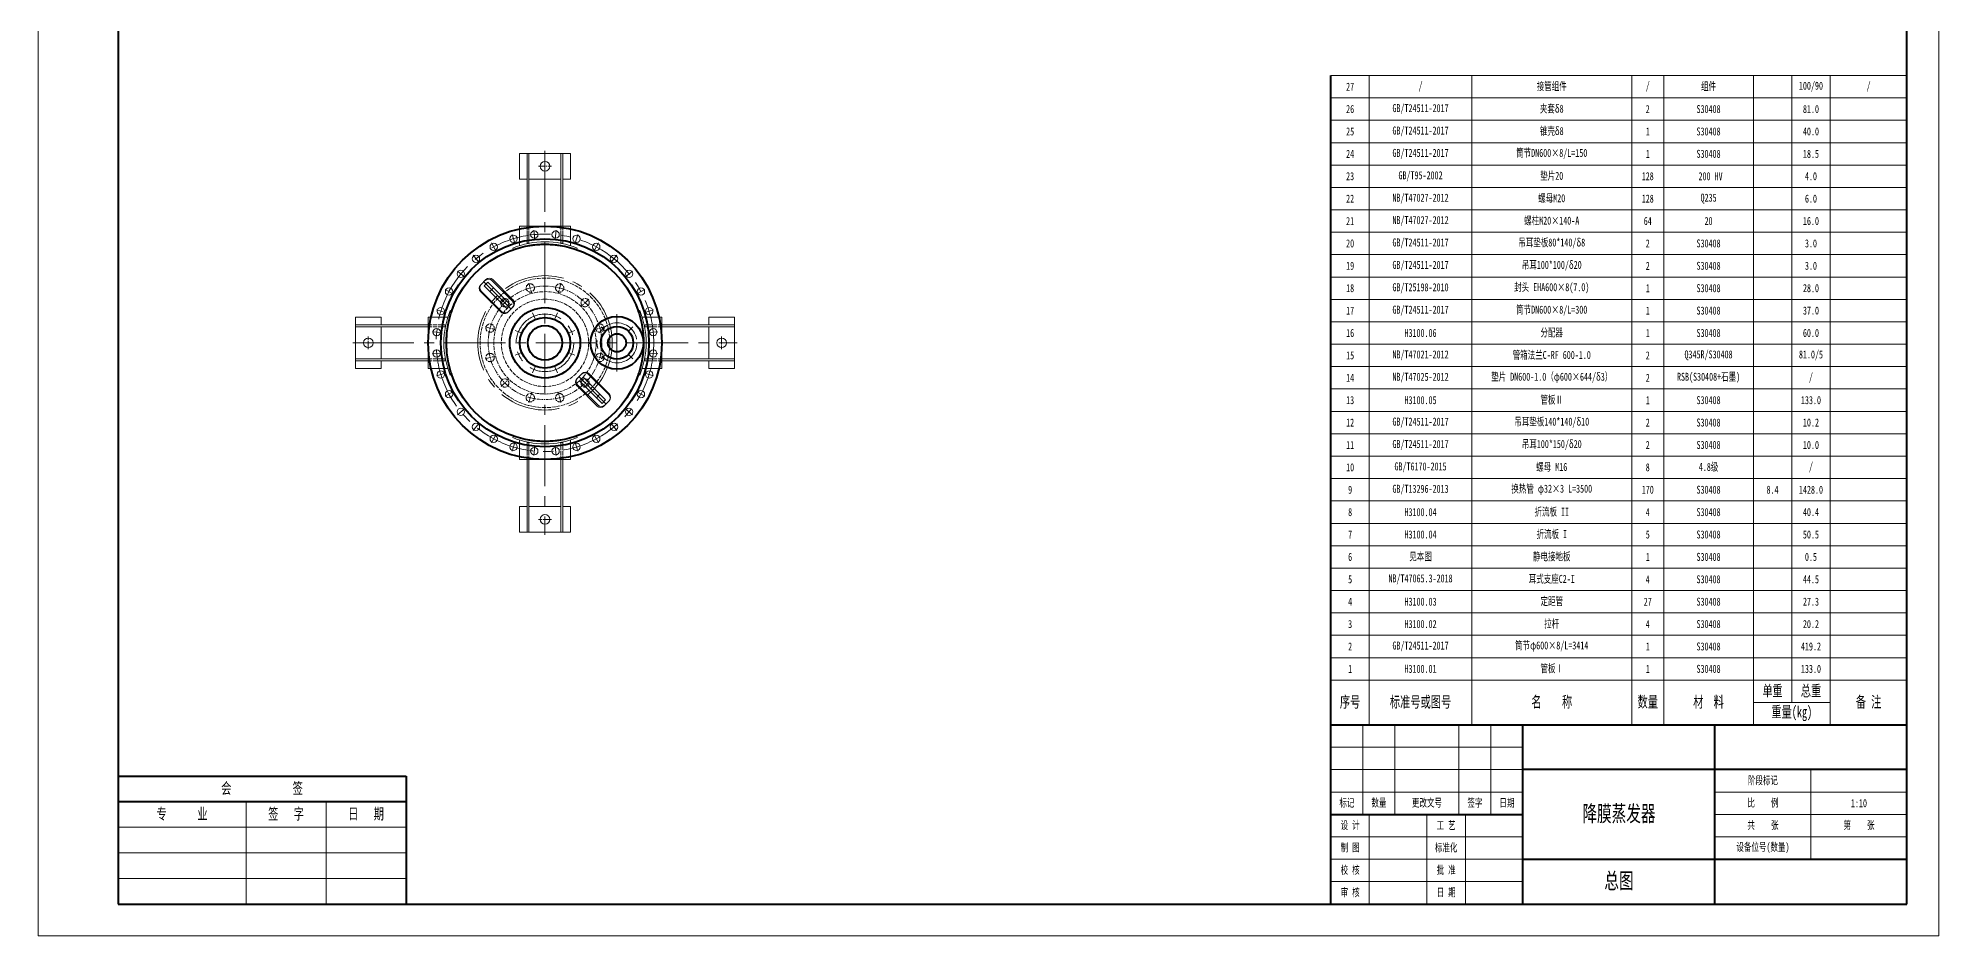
# Model space of a CAD drawing. Header units: millimetres. Extents: x 18786 to 26278, y -7394 to 15571.
# Drawn here: x 18786 to 19380, y -7394 to -7113 of the extents above; entities that cross this region are included whole.
import ezdxf

# ---------------------------------------------------------------- set-up
doc = ezdxf.new("R2010")
doc.units = ezdxf.units.MM
doc.linetypes.add('ACAD_ISO02W100', pattern=[15, 12, -3])
doc.linetypes.add('CENTER2', pattern=[28.575, 19.05, -3.175, 3.175, -3.175])
for name, color, linetype, lineweight in [('中心线', 1, 'CENTER2', 13), ('文字', 6, 'Continuous', 13), ('粗实线', 7, 'Continuous', 40), ('细实线', 3, 'Continuous', 13), ('虚线', 8, 'ACAD_ISO02W100', 13), ('辅助线', 4, 'Continuous', 13)]:
    doc.layers.add(name, color=color, linetype=linetype, lineweight=lineweight)
doc.styles.add('样式1', font='', dxfattribs={"width": 0.67})
doc.styles.get('样式1').set_extended_font_data('NSimSun')

# ---------------------------------------------------------------- blocks, each defined once
blk = doc.blocks.new('耳座C2-1')
at = {"layer": '中心线'}
blk.add_line((20, -242), (-20, -242), dxfattribs=at)
at = {"layer": '细实线'}
for p, q in [((-100.7, 14), (-98.4, 19.5)), ((-80, -54.7), (-80, 6.4)), ((80, -54.7), (80, 6.4)), ((98.4, 19.5), (100.7, 14)), ((80, -54.7), (-80, -54.7)), ((-56, -282), (-56, -54.7)), ((-50, -282), (-50, -54.7)), ((50, -282), (50, -54.7)), ((56, -282), (56, -54.7)), ((-80, -282), (-80, -202)), ((-56, -202), (-80, -202)), ((50, -202), (-50, -202)), ((80, -202), (56, -202)), ((80, -282), (80, -202)), ((80, -282), (-80, -282))]:
    blk.add_line(p, q, dxfattribs=at)
blk.add_circle((0, -242), 15, dxfattribs=at)
for radius in [264, 258]:
    blk.add_arc((0, 258), radius, 247.56971, 292.43029, dxfattribs=at)
at = {"layer": '虚线'}
for p, q in [((-56, -54.7), (-56, -2)), ((-50, -2), (-56, -2)), ((-50, -54.7), (-50, -2)), ((50, -54.7), (50, -2)), ((50, -2), (56, -2)), ((56, -54.7), (56, -2))]:
    blk.add_line(p, q, dxfattribs=at)
blk = doc.blocks.new('WN50-2')
at = {"layer": '中心线'}
for p, q in [((-4.82, 4.82), (-6.23, 6.23)), ((4.82, 4.82), (6.23, 6.23)), ((-4.82, -4.82), (-6.23, -6.23)), ((4.82, -4.82), (6.23, -6.23))]:
    blk.add_line(p, q, dxfattribs=at)
blk.add_circle((0, 0), 7.81, dxfattribs=at)
at = {"layer": '粗实线'}
for radius in [10.31, 6.37, 3.56]:
    blk.add_circle((0, 0), radius, dxfattribs=at)
blk = doc.blocks.new('1')
at = {"layer": '中心线'}
blk.add_line((5.13, -5.13), (-5.13, 5.13), dxfattribs=at)
at = {"layer": '细实线'}
for p, q in [((-6.13, 4.48), (-4.07, 6.53)), ((-6.13, 1.83), (1.83, -6.13)), ((-5.8, 2.16), (2.16, -5.8)), ((-5.13, 3.71), (-3.71, 5.13)), ((3.71, -5.13), (-5.13, 3.71)), ((5.13, -3.71), (-3.71, 5.13)), ((-1.63, 6.32), (6.32, -1.63)), ((-1.42, 6.53), (6.53, -1.42)), ((3.71, -5.13), (5.13, -3.71)), ((4.48, -6.13), (6.53, -4.07))]:
    blk.add_line(p, q, dxfattribs=at)
for centre, start, end in [((-4.8, 3.15), 135, 225), ((-4.47, 3.48), 135, 225), ((-2.96, 4.99), 45, 135), ((-2.75, 5.21), 45, 135), ((3.15, -4.8), 225, 315), ((3.48, -4.47), 225, 315), ((4.99, -2.96), 315, 45), ((5.21, -2.75), 315, 45)]:
    blk.add_arc(centre, 1.88, start, end, dxfattribs=at)
at = {"layer": '虚线'}
for p, q in [((-2.92, 1.5), (-1.5, 2.92)), ((1.5, -2.92), (2.92, -1.5))]:
    blk.add_line(p, q, dxfattribs=at)
blk = doc.blocks.new('WN250-2')
at = {"layer": '中心线'}
for p, q in [((-50, 186.4), (-41.9, 156.5)), ((50, 186.4), (41.9, 156.5)), ((-136.5, 136.5), (-114.6, 114.6)), ((136.5, 136.5), (114.6, 114.6)), ((-186.4, 50), (-156.5, 41.9)), ((186.4, 50), (156.5, 41.9)), ((-186.4, -50), (-156.5, -41.9)), ((186.4, -50), (156.5, -41.9)), ((-136.5, -136.5), (-114.6, -114.6)), ((136.5, -136.5), (114.6, -114.6)), ((-50, -186.4), (-41.9, -156.5)), ((50, -186.4), (41.9, -156.5))]:
    blk.add_line(p, q, dxfattribs=at)
blk.add_circle((0, 0), 177.5, dxfattribs=at)
at = {"layer": '虚线'}
for centre, radius in [((0, 0), 202.5), ((-45.9, 171.5), 13), ((45.9, 171.5), 13), ((0, 0), 160), ((-125.5, 125.5), 13), ((0, 0), 136.5), ((125.5, 125.5), 13), ((-171.5, 45.9), 13), ((171.5, 45.9), 13), ((-171.5, -45.9), 13), ((171.5, -45.9), 13), ((-125.5, -125.5), 13), ((125.5, -125.5), 13), ((-45.9, -171.5), 13), ((45.9, -171.5), 13)]:
    blk.add_circle(centre, radius, dxfattribs=at)

msp = doc.modelspace()

# ---------------------------------------------------------------- linework, layer by layer
at = {"layer": '中心线'}
for p, q in [((18944.5691, -7148.5595), (18944.5691, -7268.5595)), ((18934.2931, -7174.6838), (18935.1059, -7177.3632)), ((18941.0993, -7173.33), (18941.3738, -7176.1165)), ((18948.0389, -7173.33), (18947.7645, -7176.1165)), ((18954.8452, -7174.6838), (18954.0324, -7177.3632)), ((18922.1116, -7181.1949), (18923.8879, -7183.3594)), ((18927.8817, -7177.3395), (18929.2016, -7179.8089)), ((18961.2566, -7177.3395), (18959.9367, -7179.8089)), ((18967.0267, -7181.1949), (18965.2504, -7183.3594)), ((18917.2046, -7186.102), (18919.369, -7187.8783)), ((18971.9337, -7186.102), (18969.7693, -7187.8783)), ((18913.3491, -7191.8721), (18915.8185, -7193.192)), ((18975.7891, -7191.8721), (18973.3198, -7193.192)), ((18910.6934, -7198.2834), (18913.3729, -7199.0962)), ((18941.5536, -7201.2793), (18940.6964, -7199.2098)), ((18947.5847, -7201.2793), (18948.4419, -7199.2098)), ((18978.4448, -7198.2834), (18975.7654, -7199.0962)), ((18909.3396, -7205.0897), (18912.1261, -7205.3641)), ((18937.289, -7205.544), (18935.2195, -7204.6867)), ((18951.8493, -7205.544), (18953.9188, -7204.6867)), ((18967.0691, -7199.5595), (18967.0691, -7217.5595)), ((18979.7987, -7205.0897), (18977.0122, -7205.3641)), ((18884.5691, -7208.5595), (19004.5691, -7208.5595)), ((18909.3396, -7212.0293), (18912.1261, -7211.7549)), ((18937.289, -7211.575), (18935.2195, -7212.4323)), ((18941.5536, -7215.8397), (18940.6964, -7217.9092)), ((18947.5847, -7215.8397), (18948.4419, -7217.9092)), ((18951.8493, -7211.575), (18953.9188, -7212.4323)), ((18979.7987, -7212.0293), (18977.0122, -7211.7549)), ((18910.6934, -7218.8356), (18913.3729, -7218.0228)), ((18978.4448, -7218.8356), (18975.7654, -7218.0228)), ((18913.3491, -7225.2469), (18915.8185, -7223.927)), ((18975.7891, -7225.2469), (18973.3198, -7223.927)), ((18917.2046, -7231.017), (18919.369, -7229.2407)), ((18922.1116, -7235.9241), (18923.8879, -7233.7596)), ((18967.0267, -7235.9241), (18965.2504, -7233.7596)), ((18971.9337, -7231.017), (18969.7693, -7229.2407)), ((18927.8817, -7239.7795), (18929.2016, -7237.3101)), ((18934.2931, -7242.4352), (18935.1059, -7239.7558)), ((18954.8452, -7242.4352), (18954.0324, -7239.7558)), ((18961.2566, -7239.7795), (18959.9367, -7237.3101)), ((18941.0993, -7243.789), (18941.3738, -7241.0025)), ((18948.0389, -7243.789), (18947.7645, -7241.0025))]:
    msp.add_line(p, q, dxfattribs=at)
for radius in [34, 21, 9]:
    msp.add_circle((18944.5691, -7208.5595), radius, dxfattribs=at)
at = {"layer": '粗实线'}
for p, q in [((18811.156, -6563.9873), (18811.156, -7383.9873)), ((19370.156, -7383.9873), (19370.156, -6563.9873)), ((19190.156, -7327.9873), (19190.156, -7124.9873)), ((19190.156, -7383.9873), (19190.156, -7327.9873)), ((19190.156, -7327.9873), (19370.156, -7327.9873)), ((19250.156, -7383.9873), (19250.156, -7327.9873)), ((19310.156, -7383.9873), (19310.156, -7327.9873)), ((18811.156, -7343.9873), (18901.156, -7343.9873)), ((18901.156, -7343.9873), (18901.156, -7383.9873)), ((19370.156, -7341.9873), (19250.156, -7341.9873)), ((18811.156, -7351.9873), (18901.156, -7351.9873)), ((19190.156, -7355.9873), (19250.156, -7355.9873)), ((19250.156, -7369.9873), (19370.156, -7369.9873)), ((18811.156, -7383.9873), (19370.156, -7383.9873))]:
    msp.add_line(p, q, dxfattribs=at)
for radius in [36.5, 32.5, 30.8, 11, 7.9, 5.4]:
    msp.add_circle((18944.5691, -7208.5595), radius, dxfattribs=at)
at = {"layer": '细实线'}
for centre in [(18934.6995, -7176.0235), (18941.2366, -7174.7232), (18947.9017, -7174.7232), (18954.4388, -7176.0235), (18922.9998, -7182.2771), (18928.5416, -7178.5742), (18960.5966, -7178.5742), (18966.1385, -7182.2771), (18918.2868, -7186.9901), (18970.8515, -7186.9901), (18914.5838, -7192.532), (18974.5545, -7192.532), (18912.0332, -7198.6898), (18977.1051, -7198.6898), (18910.7329, -7205.2269), (18978.4054, -7205.2269), (18910.7329, -7211.8921), (18978.4054, -7211.8921), (18912.0332, -7218.4292), (18977.1051, -7218.4292), (18914.5838, -7224.587), (18918.2868, -7230.1289), (18970.8515, -7230.1289), (18974.5545, -7224.587), (18922.9998, -7234.8419), (18966.1385, -7234.8419), (18928.5416, -7238.5448), (18934.6995, -7241.0955), (18954.4388, -7241.0955), (18960.5966, -7238.5448), (18941.2366, -7242.3958), (18947.9017, -7242.3958)]:
    msp.add_circle(centre, 1.15, dxfattribs=at)
at = {"layer": '辅助线'}
for p, q in [((18786.156, -6553.9873), (18786.156, -7393.9873)), ((19380.156, -6553.9873), (19380.156, -7393.9873)), ((19190.156, -7124.9873), (19370.156, -7124.9873)), ((19202.156, -7327.9873), (19202.156, -7124.9873)), ((19234.156, -7327.9873), (19234.156, -7124.9873)), ((19284.156, -7327.9873), (19284.156, -7124.9873)), ((19294.156, -7327.9873), (19294.156, -7124.9873)), ((19322.156, -7327.9873), (19322.156, -7124.9873)), ((19334.156, -7320.9873), (19334.156, -7124.9873)), ((19346.156, -7327.9873), (19346.156, -7124.9873)), ((19190.156, -7131.9873), (19370.156, -7131.9873)), ((19190.156, -7138.9873), (19370.156, -7138.9873)), ((19190.156, -7145.9873), (19370.156, -7145.9873)), ((19190.156, -7152.9873), (19370.156, -7152.9873)), ((19190.156, -7159.9873), (19370.156, -7159.9873)), ((19190.156, -7166.9873), (19370.156, -7166.9873)), ((19190.156, -7173.9873), (19370.156, -7173.9873)), ((19190.156, -7180.9873), (19370.156, -7180.9873)), ((19190.156, -7187.9873), (19370.156, -7187.9873)), ((19190.156, -7194.9873), (19370.156, -7194.9873)), ((19190.156, -7201.9873), (19370.156, -7201.9873)), ((19190.156, -7208.9873), (19370.156, -7208.9873)), ((19190.156, -7215.9873), (19370.156, -7215.9873)), ((19190.156, -7222.9873), (19370.156, -7222.9873)), ((19190.156, -7229.9873), (19370.156, -7229.9873)), ((19190.156, -7236.9873), (19370.156, -7236.9873)), ((19190.156, -7243.9873), (19370.156, -7243.9873)), ((19190.156, -7250.9873), (19370.156, -7250.9873)), ((19190.156, -7257.9873), (19370.156, -7257.9873)), ((19190.156, -7264.9873), (19370.156, -7264.9873)), ((19190.156, -7271.9873), (19370.156, -7271.9873)), ((19190.156, -7278.9873), (19370.156, -7278.9873)), ((19190.156, -7285.9873), (19370.156, -7285.9873)), ((19190.156, -7292.9873), (19370.156, -7292.9873)), ((19190.156, -7299.9873), (19370.156, -7299.9873)), ((19190.156, -7306.9873), (19370.156, -7306.9873)), ((19190.156, -7313.9873), (19370.156, -7313.9873)), ((19322.156, -7320.9873), (19346.156, -7320.9873)), ((19200.156, -7355.9873), (19200.156, -7327.9873)), ((19210.156, -7355.9873), (19210.156, -7327.9873)), ((19230.156, -7355.9873), (19230.156, -7327.9873)), ((19240.156, -7355.9873), (19240.156, -7327.9873)), ((19190.156, -7334.9873), (19250.156, -7334.9873)), ((19250.156, -7341.9873), (19190.156, -7341.9873)), ((19340.156, -7341.9873), (19340.156, -7369.9873)), ((18851.156, -7351.9873), (18851.156, -7383.9873)), ((18876.156, -7351.9873), (18876.156, -7383.9873)), ((19190.156, -7348.9873), (19250.156, -7348.9873)), ((19310.156, -7348.9873), (19370.156, -7348.9873)), ((19202.156, -7355.9873), (19202.156, -7383.9873)), ((19220.156, -7355.9873), (19220.156, -7383.9873)), ((19232.156, -7355.9873), (19232.156, -7383.9873)), ((19310.156, -7355.9873), (19370.156, -7355.9873)), ((18811.156, -7359.9873), (18901.156, -7359.9873)), ((19190.156, -7362.9873), (19250.156, -7362.9873)), ((19310.156, -7362.9873), (19370.156, -7362.9873)), ((18811.156, -7367.9873), (18901.156, -7367.9873)), ((19190.156, -7369.9873), (19250.156, -7369.9873)), ((18811.156, -7375.9873), (18901.156, -7375.9873)), ((19190.156, -7376.9873), (19250.156, -7376.9873)), ((19380.156, -7393.9873), (18786.156, -7393.9873))]:
    msp.add_line(p, q, dxfattribs=at)

# ---------------------------------------------------------------- block references
at = {"layer": '细实线'}
for name, p, xscale, yscale, zscale, rotation in [('耳座C2-1', (18944.5691, -7177.5595), 0.09999999999854481, 0.1000000000003638, 0.1, 180), ('1', (18929.7199, -7193.7103), 0.7999999999992724, 0.7999999999992724, 0.8, 180), ('耳座C2-1', (18913.5691, -7208.5595), 0.1000000000003638, 0.1000000000003638, 0.1, 270), ('耳座C2-1', (18975.5691, -7208.5595), 0.1000000000003638, 0.1000000000003638, 0.1, 90)]:
    msp.add_blockref(name, p, dxfattribs=dict(at, xscale=xscale, yscale=yscale, zscale=zscale, rotation=rotation))
for name, p, xscale, yscale, zscale in [('WN250-2', (18944.5691, -7208.5595), 0.09999999999854481, 0.1000000000003638, 0.1), ('WN50-2', (18967.0691, -7208.5595), 0.7999999999992724, 0.7999999999992724, 0.8), ('1', (18959.4184, -7223.4087), 0.7999999999992724, 0.7999999999992724, 0.8), ('耳座C2-1', (18944.5691, -7239.5595), 0.09999999999854481, 0.1000000000003638, 0.1)]:
    msp.add_blockref(name, p, dxfattribs=dict(at, xscale=xscale, yscale=yscale, zscale=zscale))

# ---------------------------------------------------------------- texts
at = {"layer": '文字', "attachment_point": 5, "style": '样式1'}
for s, insert, char_height, width in [('27', (19196.156, -7128.4873), 2.5, 12), ('/', (19218.156, -7128.4873), 2.5, 32), ('接管组件', (19259.156, -7128.4873), 2.5, 50), ('/', (19289.156, -7128.4873), 2.5, 10), ('组件', (19308.156, -7128.4873), 2.5, 28), ('100/90', (19340.156, -7128.4873), 2.5, 12), ('/', (19358.156, -7128.4873), 2.5, 24), ('GB/T24511-2017', (19218.156, -7135.4873), 2.5, 32), ('夹套δ8', (19259.156, -7135.4873), 2.5, 50), ('26', (19196.156, -7135.4873), 2.5, 12), ('2', (19289.156, -7135.4873), 2.5, 10), ('81.0', (19340.156, -7135.4873), 2.5, 12), ('25', (19196.156, -7142.4873), 2.5, 12), ('GB/T24511-2017', (19218.156, -7142.4873), 2.5, 32), ('锥壳δ8', (19259.156, -7142.4873), 2.5, 50), ('1', (19289.156, -7142.4873), 2.5, 10), ('S30408', (19308.156, -7142.4873), 2.5, 28), ('40.0', (19340.156, -7142.4873), 2.5, 12), ('24', (19196.156, -7149.4873), 2.5, 12), ('GB/T24511-2017', (19218.156, -7149.4873), 2.5, 32), ('筒节DN600×8/L=150', (19259.156, -7149.4873), 2.5, 50), ('1', (19289.156, -7149.4873), 2.5, 10), ('S30408', (19308.156, -7149.4873), 2.5, 28), ('18.5', (19340.156, -7149.4873), 2.5, 12), ('23', (19196.156, -7156.4873), 2.5, 12), ('GB/T95-2002', (19218.156, -7156.4873), 2.5, 32), ('垫片20', (19259.156, -7156.4873), 2.5, 50), ('128', (19289.156, -7156.4873), 2.5, 10), (' 200 HV', (19308.156, -7156.4873), 2.5, 28), ('4.0', (19340.156, -7156.4873), 2.5, 12), ('22', (19196.156, -7163.4873), 2.5, 12), ('NB/T47027-2012', (19218.156, -7163.4873), 2.5, 32), ('螺母M20', (19259.156, -7163.4873), 2.5, 50), ('128', (19289.156, -7163.4873), 2.5, 10), ('Q235', (19308.156, -7163.4873), 2.5, 28), ('6.0', (19340.156, -7163.4873), 2.5, 12), ('21', (19196.156, -7170.4873), 2.5, 12), ('NB/T47027-2012', (19218.156, -7170.4873), 2.5, 32), ('螺柱M20×140-A', (19259.156, -7170.4873), 2.5, 50), ('64', (19289.156, -7170.4873), 2.5, 10), ('20', (19308.156, -7170.4873), 2.5, 28), ('16.0', (19340.156, -7170.4873), 2.5, 12), ('20', (19196.156, -7177.4873), 2.5, 12), ('GB/T24511-2017', (19218.156, -7177.4873), 2.5, 32), ('吊耳垫板80*140/δ8', (19259.156, -7177.4873), 2.5, 50), ('2', (19289.156, -7177.4873), 2.5, 10), ('3.0', (19340.156, -7177.4873), 2.5, 12), ('19', (19196.156, -7184.4873), 2.5, 12), ('GB/T24511-2017', (19218.156, -7184.4873), 2.5, 32), ('吊耳100*100/δ20', (19259.156, -7184.4873), 2.5, 50), ('2', (19289.156, -7184.4873), 2.5, 10), ('3.0', (19340.156, -7184.4873), 2.5, 12), ('18', (19196.156, -7191.4873), 2.5, 12), ('GB/T25198-2010', (19218.156, -7191.4873), 2.5, 32), ('封头 EHA600×8(7.0)', (19259.156, -7191.4873), 2.5, 50), ('1', (19289.156, -7191.4873), 2.5, 10), ('S30408', (19308.156, -7191.4873), 2.5, 28), ('28.0', (19340.156, -7191.4873), 2.5, 12), ('17', (19196.156, -7198.4873), 2.5, 12), ('GB/T24511-2017', (19218.156, -7198.4873), 2.5, 32), ('筒节DN600×8/L=300', (19259.156, -7198.4873), 2.5, 50), ('1', (19289.156, -7198.4873), 2.5, 10), ('S30408', (19308.156, -7198.4873), 2.5, 28), ('37.0', (19340.156, -7198.4873), 2.5, 12), ('16', (19196.156, -7205.4873), 2.5, 12), ('H3100.06', (19218.156, -7205.4873), 2.5, 32), ('分配器', (19259.156, -7205.4873), 2.5, 50), ('1', (19289.156, -7205.4873), 2.5, 10), ('S30408', (19308.156, -7205.4873), 2.5, 28), ('60.0', (19340.156, -7205.4873), 2.5, 12), ('NB/T47021-2012', (19218.156, -7212.4873), 2.5, 32), ('管箱法兰C-RF 600-1.0', (19259.156, -7212.4873), 2.5, 50), ('Q345R/S30408', (19308.156, -7212.4873), 2.5, 28), ('81.0/5', (19340.156, -7212.4873), 2.5, 12), ('15', (19196.156, -7212.4873), 2.5, 12), ('2', (19289.156, -7212.4873), 2.5, 10), ('14', (19196.156, -7219.4873), 2.5, 12), ('NB/T47025-2012', (19218.156, -7219.4873), 2.5, 32), ('垫片 DN600-1.0（φ600×644/δ3）', (19259.156, -7219.4873), 2.5, 50), ('2', (19289.156, -7219.4873), 2.5, 10), ('RSB(S30408+石墨)', (19308.156, -7219.4873), 2.5, 28), ('/', (19340.156, -7219.4873), 2.5, 12), ('13', (19196.156, -7226.4873), 2.5, 12), ('H3100.05', (19218.156, -7226.4873), 2.5, 32), ('管板Ⅱ', (19259.156, -7226.4873), 2.5, 50), ('1', (19289.156, -7226.4873), 2.5, 10), ('S30408', (19308.156, -7226.4873), 2.5, 28), ('133.0', (19340.156, -7226.4873), 2.5, 12), ('12', (19196.156, -7233.4873), 2.5, 12), ('GB/T24511-2017', (19218.156, -7233.4873), 2.5, 32), ('吊耳垫板140*140/δ10', (19259.156, -7233.4873), 2.5, 50), ('2', (19289.156, -7233.4873), 2.5, 10), ('10.2', (19340.156, -7233.4873), 2.5, 12), ('11', (19196.156, -7240.4873), 2.5, 12), ('GB/T24511-2017', (19218.156, -7240.4873), 2.5, 32), ('吊耳100*150/δ20', (19259.156, -7240.4873), 2.5, 50), ('2', (19289.156, -7240.4873), 2.5, 10), ('10.0', (19340.156, -7240.4873), 2.5, 12), ('10', (19196.156, -7247.4873), 2.5, 12), ('GB/T6170-2015', (19218.156, -7247.4873), 2.5, 32), ('螺母 M16', (19259.156, -7247.4873), 2.5, 50), ('8', (19289.156, -7247.4873), 2.5, 10), ('4.8级', (19308.156, -7247.4873), 2.5, 28), ('/', (19340.156, -7247.4873), 2.5, 12), ('GB/T13296-2013', (19218.156, -7254.4873), 2.5, 32), ('换热管 φ32×3 L=3500', (19259.156, -7254.4873), 2.5, 50), ('9', (19196.156, -7254.4873), 2.5, 12), ('170', (19289.156, -7254.4873), 2.5, 10), ('S30408', (19308.156, -7254.4873), 2.5, 28), ('8.4', (19328.156, -7254.4873), 2.5, 12), ('1428.0', (19340.156, -7254.4873), 2.5, 12), ('8', (19196.156, -7261.4873), 2.5, 12), ('H3100.04', (19218.156, -7261.4873), 2.5, 32), ('折流板 II', (19259.156, -7261.4873), 2.5, 50), ('4', (19289.156, -7261.4873), 2.5, 10), ('7', (19196.156, -7268.4873), 2.5, 12), ('H3100.04', (19218.156, -7268.4873), 2.5, 32), ('折流板 I', (19259.156, -7268.4873), 2.5, 50), ('5', (19289.156, -7268.4873), 2.5, 10), ('6', (19196.156, -7275.4873), 2.5, 12), ('\\pt25;见本图', (19218.156, -7275.4873), 2.5, 32), ('静电接地板', (19259.156, -7275.4873), 2.5, 50), ('1', (19289.156, -7275.4873), 2.5, 10), ('S30408', (19308.156, -7275.4873), 2.5, 28), ('0.5', (19340.156, -7275.4873), 2.5, 12), ('5', (19196.156, -7282.4873), 2.5, 12), ('NB/T47065.3-2018', (19218.156, -7282.4873), 2.5, 32), ('耳式支座C2-I', (19259.156, -7282.4873), 2.5, 50), ('4', (19289.156, -7282.4873), 2.5, 10), ('4', (19196.156, -7289.4873), 2.5, 12), ('H3100.03', (19218.156, -7289.4873), 2.5, 32), ('定距管', (19259.156, -7289.4873), 2.5, 50), ('27', (19289.156, -7289.4873), 2.5, 10), ('3', (19196.156, -7296.4873), 2.5, 12), ('H3100.02', (19218.156, -7296.4873), 2.5, 32), ('拉杆', (19259.156, -7296.4873), 2.5, 50), ('4', (19289.156, -7296.4873), 2.5, 10), ('2', (19196.156, -7303.4873), 2.5, 12), ('GB/T24511-2017', (19218.156, -7303.4873), 2.5, 32), ('筒节φ600×8/L=3414', (19259.156, -7303.4873), 2.5, 50), ('1', (19289.156, -7303.4873), 2.5, 10), ('1', (19196.156, -7310.4873), 2.5, 12), ('H3100.01', (19218.156, -7310.4873), 2.5, 32), ('管板Ⅰ', (19259.156, -7310.4873), 2.5, 50), ('1', (19289.156, -7310.4873), 2.5, 10), ('S30408', (19308.156, -7310.4873), 2.5, 28), ('133.0', (19340.156, -7310.4873), 2.5, 12), ('{\\H0.9821x;单重}', (19328.156, -7317.4873), 3.5, 12), ('总重', (19340.156, -7317.4873), 3.5, 12), ('序号', (19196.156, -7320.9873), 3.5, 12), ('标准号或图号', (19218.156, -7320.9873), 3.5, 32), ('名    称', (19259.156, -7320.9873), 3.5, 50), ('数量', (19289.156, -7320.9873), 3.5, 10), ('材  料', (19308.156, -7320.9873), 3.5, 28), ('重量(kg)', (19334.156, -7324.4873), 3.5, 24), ('备 注', (19358.156, -7320.9873), 3.5, 24), ('会            签', (18856.156, -7347.9873), 3.5, 90), ('阶段标记', (19325.156, -7345.4873), 2.5, 30), ('专      业', (18831.156, -7355.9873), 3.5, 40), ('签   字', (18863.656, -7355.9873), 3.5, 25), ('日   期', (18888.656, -7355.9873), 3.5, 25), ('标记', (19195.156, -7352.4873), 2.5, 10), ('数量', (19205.156, -7352.4873), 2.5, 10), ('更改文号', (19220.156, -7352.4873), 2.5, 20), ('签字', (19235.156, -7352.4873), 2.5, 10), ('日期', (19245.156, -7352.4873), 2.5, 10), ('降膜蒸发器', (19280.156, -7355.9873), 5, 60), ('比    例', (19325.156, -7352.4873), 2.5, 30), ('1:10', (19355.156, -7352.4873), 2.5, 30), ('设 计', (19196.156, -7359.4873), 2.5, 12), ('工 艺', (19226.156, -7359.4873), 2.5, 12), ('共    张', (19325.156, -7359.4873), 2.5, 30), ('第    张', (19355.156, -7359.4873), 2.5, 30), ('制 图', (19196.156, -7366.4873), 2.5, 12), ('标准化', (19226.156, -7366.4873), 2.5, 12), ('校 核', (19196.156, -7373.4873), 2.5, 12), ('批 准', (19226.156, -7373.4873), 2.5, 12), ('总图', (19280.156, -7376.9873), 5, 60), ('审 核', (19196.156, -7380.4873), 2.5, 12), ('日 期', (19226.156, -7380.4873), 2.5, 12)]:
    msp.add_mtext(s, dxfattribs=dict(at, insert=insert, char_height=char_height, width=width))
at = {"layer": '文字', "color": 3, "char_height": 2.5, "attachment_point": 5, "style": '样式1'}
for s, insert, width in [('S30408', (19308.156, -7135.4873), 28), ('S30408', (19308.156, -7177.4873), 28), ('S30408', (19308.156, -7184.4873), 28), ('S30408', (19308.156, -7233.4873), 28), ('S30408', (19308.156, -7240.4873), 28), ('S30408', (19308.156, -7261.4873), 28), ('40.4', (19340.156, -7261.4873), 12), ('S30408', (19308.156, -7268.4873), 28), ('50.5', (19340.156, -7268.4873), 12), ('S30408', (19308.156, -7282.4873), 28), ('44.5', (19340.156, -7282.4873), 12), ('S30408', (19308.156, -7289.4873), 28), ('27.3', (19340.156, -7289.4873), 12), ('S30408', (19308.156, -7296.4873), 28), ('20.2', (19340.156, -7296.4873), 12), ('S30408', (19308.156, -7303.4873), 28), ('419.2', (19340.156, -7303.4873), 12)]:
    msp.add_mtext(s, dxfattribs=dict(at, insert=insert, width=width))
at = {"layer": '细实线', "insert": (19325.156, -7366.4873), "char_height": 2.5, "width": 30, "attachment_point": 5, "style": '样式1'}
msp.add_mtext('设备位号(数量)', dxfattribs=at)

doc.saveas('drawing.dxf')
